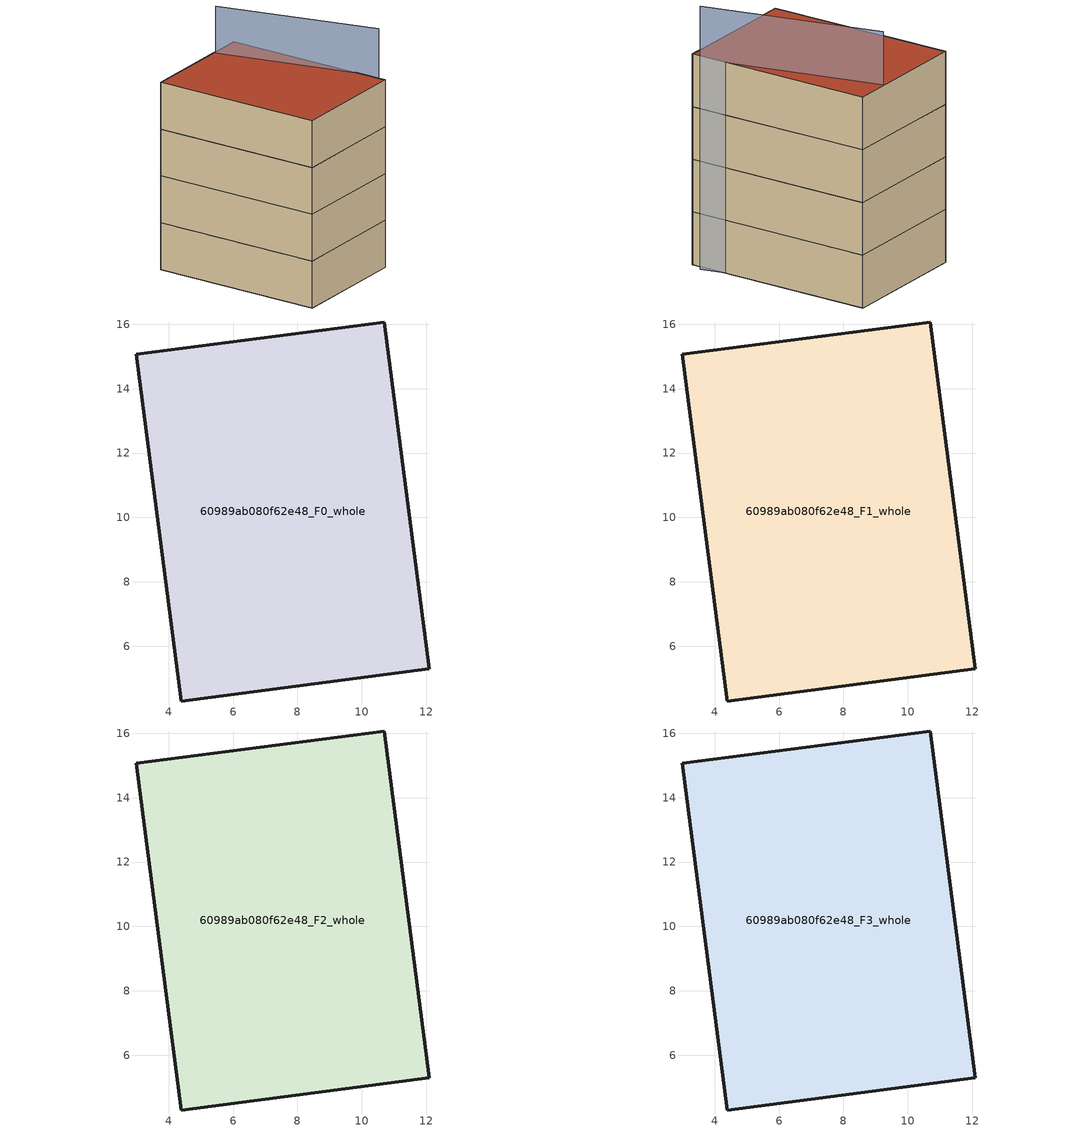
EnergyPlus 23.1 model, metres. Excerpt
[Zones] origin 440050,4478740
60989ab080f62e48_F0_whole
 floor ground (EU_floor_Construction): 12.1,5.3 10.7,16.07 2.98,15.07 4.39,4.29 z0
 wall outside (EU_wall_Construction): 2.98,15.07 10.7,16.07 12.1,5.3 4.39,4.29 2.98,15.07 z0:3
60989ab080f62e48_F1_whole
 floor to 60989ab080f62e48_F0_whole (EU_floor_Construction): 12.1,5.3 10.69,16.07 2.98,15.07 4.39,4.29 z3
 wall outside (EU_wall_Construction): 2.98,15.07 10.7,16.07 12.1,5.3 4.39,4.29 2.98,15.07 z3:6
60989ab080f62e48_F2_whole
 floor to 60989ab080f62e48_F1_whole (EU_floor_Construction): 12.1,5.3 10.69,16.07 2.98,15.07 4.39,4.29 z6
 wall outside (EU_wall_Construction): 2.98,15.07 10.7,16.07 12.1,5.3 4.39,4.29 2.98,15.07 z6:9
60989ab080f62e48_F3_whole
 floor to 60989ab080f62e48_F2_whole (EU_floor_Construction): 12.1,5.3 10.69,16.07 2.98,15.07 4.39,4.29 z9
 wall outside (EU_wall_Construction): 2.98,15.07 10.7,16.07 12.1,5.3 4.39,4.29 2.98,15.07 z9:12
 roof outside (EU_roof_Construction): 10.7,16.07 12.1,5.3 4.39,4.29 2.98,15.07 z12
shading: 12.34,6.04 8.65,15.68 z0:15
[Building]
EU S2 Campaign: North Axis=0; Terrain=City; Solar Distribution=FullExterior
[Site:Location]
Madrid: Latitude=40.5; Longitude=-3.5; Time Zone=1; Elevation=609
[SizingPeriod:WeatherFileDays]
AnnualSizingPeriod: Begin Month=1; Begin Day of Month=1; End Month=12; End Day of Month=31; Day of Week for Start Day=Monday; Use Weather File Daylight Saving Period=No; Use Weather File Rain and Snow Indicators=No
[MATERIAL]
EU_InternalMass_Material: Roughness=MediumRough; Thickness=0.1; Conductivity=1; Density=1800; Specific Heat=900; Thermal Absorptance=0.9; Solar Absorptance=0.7; Visible Absorptance=0.7
[MATERIAL:NOMASS] Roughness=MediumRough; Thermal Absorptance=0.9; Solar Absorptance=0.7; Visible Absorptance=0.7
Name | Thermal Resistance
EU_wall_NoMass; EU_roof_NoMass | 2.16768
EU_floor_NoMass | 1.14339
[CONSTRUCTION]
EU_wall_Construction: EU_wall_NoMass
EU_roof_Construction: EU_roof_NoMass
EU_floor_Construction: EU_floor_NoMass
EU_InternalMass_Construction: EU_InternalMass_Material
[ZONE] Type=1; Multiplier=1; Ceiling Height=autocalculate; Floor Area=autocalculate; Part of Total Floor Area=Yes
Name | Volume
60989ab080f62e48_F0_whole | 253.346
60989ab080f62e48_F1_whole; 60989ab080f62e48_F2_whole; 60989ab080f62e48_F3_whole | 253.347
[INTERNALMASS] Construction=EU_InternalMass_Construction; Surface Area=84.4487
Name | Zone or ZoneList
60989ab080f62e48_F0_whole_EU_InternalMass | 60989ab080f62e48_F0_whole
60989ab080f62e48_F1_whole_EU_InternalMass | 60989ab080f62e48_F1_whole
60989ab080f62e48_F2_whole_EU_InternalMass | 60989ab080f62e48_F2_whole
60989ab080f62e48_F3_whole_EU_InternalMass | 60989ab080f62e48_F3_whole
[OTHEREQUIPMENT] Fuel Type=Electricity; Design Level Calculation Method=Watts/Area; Power per Zone Floor Area=1; Fraction Latent=0; Fraction Radiant=0; Fraction Lost=0; Carbon Dioxide Generation Rate=0; EndUse Subcategory=EU_Step8_InternalGains
Name | Zone or ZoneList or Space or SpaceList | Schedule
EU_Step8_InternalGain_60989ab080f62e48_F0_whole_f000 | 60989ab080f62e48_F0_whole | EU_Step8_GainSchedule_60989ab080f62e48_F0_whole_f000
EU_Step8_InternalGain_60989ab080f62e48_F1_whole_f000 | 60989ab080f62e48_F1_whole | EU_Step8_GainSchedule_60989ab080f62e48_F1_whole_f000
EU_Step8_InternalGain_60989ab080f62e48_F2_whole_f000 | 60989ab080f62e48_F2_whole | EU_Step8_GainSchedule_60989ab080f62e48_F2_whole_f000
EU_Step8_InternalGain_60989ab080f62e48_F3_whole_f000 | 60989ab080f62e48_F3_whole | EU_Step8_GainSchedule_60989ab080f62e48_F3_whole_f000
[ZONEVENTILATION:DESIGNFLOWRATE] Schedule=EU_AlwaysOn; Design Flow Rate Calculation Method=AirChanges/Hour; Air Changes per Hour=0.480546; Ventilation Type=Natural; Fan Pressure Rise=0; Fan Total Efficiency=1; Constant Term Coefficient=1; Temperature Term Coefficient=0; Velocity Term Coefficient=0; Velocity Squared Term Coefficient=0; Minimum Indoor Temperature=-100; Maximum Indoor Temperature=100; Delta Temperature=-100; Minimum Outdoor Temperature=-100; Maximum Outdoor Temperature=100; Maximum Wind Speed=40
Name | Zone or ZoneList or Space or SpaceList
EU_ConstantAir_60989ab080f62e48_F0_whole | 60989ab080f62e48_F0_whole
EU_ConstantAir_60989ab080f62e48_F1_whole | 60989ab080f62e48_F1_whole
EU_ConstantAir_60989ab080f62e48_F2_whole | 60989ab080f62e48_F2_whole
EU_ConstantAir_60989ab080f62e48_F3_whole | 60989ab080f62e48_F3_whole
[HVACTEMPLATE:THERMOSTAT] Constant Heating Setpoint=20; Constant Cooling Setpoint=50
EU_HeatOnly_60989ab080f62e48_F0_whole; EU_HeatOnly_60989ab080f62e48_F1_whole; EU_HeatOnly_60989ab080f62e48_F2_whole; EU_HeatOnly_60989ab080f62e48_F3_whole
[HVACTEMPLATE:ZONE:IDEALLOADSAIRSYSTEM] System Availability Schedule=EU_AlwaysOn; Maximum Heating Supply Air Temperature=50; Minimum Cooling Supply Air Temperature=13; Maximum Heating Supply Air Humidity Ratio=0.0156; Minimum Cooling Supply Air Humidity Ratio=0.0077; Heating Limit=NoLimit; Cooling Limit=NoLimit; Heating Availability Schedule=EU_AlwaysOn; Cooling Availability Schedule=EU_CoolingOff; Dehumidification Control Type=ConstantSensibleHeatRatio; Cooling Sensible Heat Ratio=0.7; Dehumidification Setpoint=60; Humidification Control Type=None; Humidification Setpoint=30; Outdoor Air Method=None; Outdoor Air Flow Rate per Person=0.00944; Outdoor Air Flow Rate per Zone Floor Area=0; Outdoor Air Flow Rate per Zone=0; Demand Controlled Ventilation Type=None; Outdoor Air Economizer Type=NoEconomizer; Heat Recovery Type=None; Sensible Heat Recovery Effectiveness=0.7; Latent Heat Recovery Effectiveness=0.65
Name | Template Thermostat
60989ab080f62e48_F0_whole | EU_HeatOnly_60989ab080f62e48_F0_whole
60989ab080f62e48_F1_whole | EU_HeatOnly_60989ab080f62e48_F1_whole
60989ab080f62e48_F2_whole | EU_HeatOnly_60989ab080f62e48_F2_whole
60989ab080f62e48_F3_whole | EU_HeatOnly_60989ab080f62e48_F3_whole
[SIZING:ZONE] Zone Cooling Design Supply Air Temperature Input Method=SupplyAirTemperature; Zone Cooling Design Supply Air Temperature=13; Zone Heating Design Supply Air Temperature Input Method=SupplyAirTemperature; Zone Heating Design Supply Air Temperature=50; Zone Cooling Design Supply Air Humidity Ratio=0.008; Zone Heating Design Supply Air Humidity Ratio=0.008; Cooling Design Air Flow Method=DesignDay; Cooling Design Air Flow Rate=0; Cooling Minimum Air Flow per Zone Floor Area=0.000762; Cooling Minimum Air Flow=0; Cooling Minimum Air Flow Fraction=0.2; Heating Design Air Flow Method=DesignDay; Heating Design Air Flow Rate=0; Heating Maximum Air Flow per Zone Floor Area=0.002032; Heating Maximum Air Flow=0.141576; Heating Maximum Air Flow Fraction=0.3; Account for Dedicated Outdoor Air System=No; Dedicated Outdoor Air System Control Strategy=NeutralSupplyAir; Dedicated Outdoor Air Low Setpoint Temperature for Design=autosize; Dedicated Outdoor Air High Setpoint Temperature for Design=autosize; Zone Load Sizing Method=Sensible Load Only No Latent Load; Zone Latent Cooling Design Supply Air Humidity Ratio Input Method=HumidityRatioDifference; Zone Cooling Design Supply Air Humidity Ratio Difference=0.005; Zone Latent Heating Design Supply Air Humidity Ratio Input Method=HumidityRatioDifference; Zone Humidification Design Supply Air Humidity Ratio Difference=0.005
60989ab080f62e48_F0_whole; 60989ab080f62e48_F1_whole; 60989ab080f62e48_F2_whole; 60989ab080f62e48_F3_whole
[SCHEDULE:CONSTANT]
Name | Hourly Value
EU_AlwaysOn | 1
EU_CoolingOff | 0
[SCHEDULE:FILE] Column Number=1; Rows to Skip at Top=0; Number of Hours of Data=8760; Column Separator=Comma; Interpolate to Timestep=No; Minutes per Item=60; Adjust Schedule for Daylight Savings=Yes
Name | File
EU_Step8_GainSchedule_60989ab080f62e48_F0_whole_f000 | ../../schedules/60989ab080f62e48/60989ab080f62e48_F0_whole_f000_gain.csv
EU_Step8_GainSchedule_60989ab080f62e48_F1_whole_f000 | ../../schedules/60989ab080f62e48/60989ab080f62e48_F1_whole_f000_gain.csv
EU_Step8_GainSchedule_60989ab080f62e48_F2_whole_f000 | ../../schedules/60989ab080f62e48/60989ab080f62e48_F2_whole_f000_gain.csv
EU_Step8_GainSchedule_60989ab080f62e48_F3_whole_f000 | ../../schedules/60989ab080f62e48/60989ab080f62e48_F3_whole_f000_gain.csv
